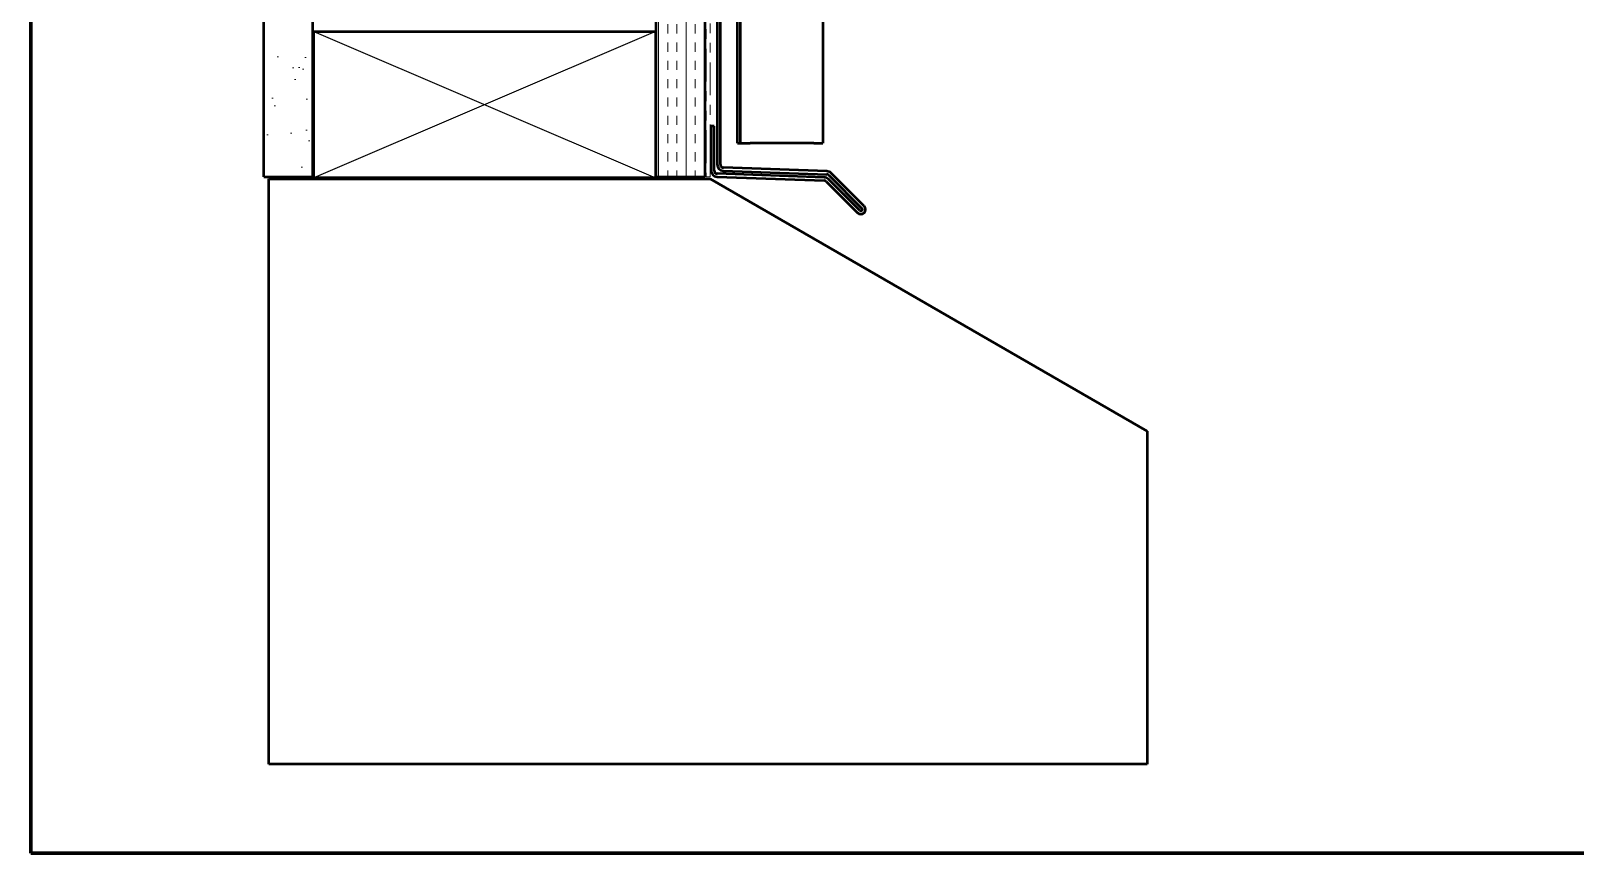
# Model space of a CAD drawing. Header units: inches. Extents: x 0.6 to 46.2, y -1.7 to 21.4.
# Drawn here: x 0.6 to 16.42, y 0.6 to 9.03 of the extents above; entities that cross this region are included whole.
import ezdxf

# ---------------------------------------------------------------- set-up
doc = ezdxf.new("R2010")
doc.units = ezdxf.units.IN
doc.header["$LTSCALE"] = 2
doc.header["$MEASUREMENT"] = 0
doc.linetypes.add('DOUBLE_DASH_CHAIN', pattern=[1.2403, 0.6614, -0.0827, 0.1654, -0.0827, 0.1654, -0.0827])
for name, color, linetype, lineweight in [('Border (ANSI)', 7, 'Continuous', 70), ('Hatch (ANSI)', 7, 'Continuous', 18), ('Sketch Geometry (ANSI)', 7, 'Continuous', 25), ('Visible (ANSI)', 7, 'Continuous', 50)]:
    doc.layers.add(name, color=color, linetype=linetype, lineweight=lineweight)

# ---------------------------------------------------------------- blocks, each defined once
blk = doc.blocks.new('Borders ATAS A Border')
at = {"layer": 'Border (ANSI)'}
for p, q in [((0.3, 10.7), (0.3, 0.3)), ((0.3, 0.3), (16.7, 0.3))]:
    blk.add_line(p, q, dxfattribs=at)

msp = doc.modelspace()

# ---------------------------------------------------------------- hatches: boundary and pattern name
at = {"layer": 'Hatch (ANSI)', "true_color": 0x804000}
h = msp.add_hatch(dxfattribs=at)
h.set_pattern_fill('AR-SAND', color=36, scale=0.25, angle=45, style=0)
h.paths.add_polyline_path([(3.48774, 18.87685), (3.48774, 7.53092), (2.98774, 7.53092), (2.98774, 18.87685)])
h = msp.add_hatch(dxfattribs=at)
h.set_pattern_fill('INSUL', color=36, scale=0.75, angle=90, style=0)
h.paths.add_polyline_path([(7.50774, 18.87685), (7.50774, 7.53092), (7.00774, 7.53092), (7.00774, 18.87685)])

# ---------------------------------------------------------------- linework, layer by layer
at = {"layer": 'Sketch Geometry (ANSI)', "color": 36, "true_color": 0x804000}
for p, q in [((3.49774, 9.02092), (6.99774, 7.52092)), ((6.99774, 9.02092), (3.49774, 7.52092))]:
    msp.add_line(p, q, dxfattribs=at)
at = {"layer": 'Visible (ANSI)', "color": 36, "true_color": 0x804000}
for p, q in [((2.98774, 7.53092), (2.98774, 18.87685)), ((3.48774, 7.53092), (3.48774, 18.87685)), ((7.00774, 7.53092), (7.00774, 18.87685)), ((7.50774, 7.53092), (7.50774, 18.87685)), ((3.49774, 7.52092), (3.49774, 9.02092)), ((3.49774, 9.02092), (6.99774, 9.02092)), ((6.99774, 9.02092), (6.99774, 7.52092)), ((2.98774, 7.53092), (3.48774, 7.53092)), ((6.99774, 7.52092), (3.49774, 7.52092)), ((7.00774, 7.53092), (7.50774, 7.53092))]:
    msp.add_line(p, q, dxfattribs=at)
at = {"layer": 'Visible (ANSI)', "color": 30, "linetype": 'DOUBLE_DASH_CHAIN', "lineweight": 18, "ltscale": 0.254104, "true_color": 0xff8000}
for p, q in [((7.51774, 18.87685), (7.51774, 7.53092)), ((7.55774, 7.53092), (7.55774, 18.87685))]:
    msp.add_line(p, q, dxfattribs=at)
at = {"layer": 'Visible (ANSI)', "color": 5, "true_color": 0x0000ff}
for p, q in [((8.71274, 18.87685), (8.71274, 7.87471)), ((7.83774, 7.87471), (7.83774, 14.03721)), ((7.86774, 14.03721), (7.86774, 7.87471)), ((7.83774, 7.87471), (7.86774, 7.87471)), ((7.86774, 7.87471), (7.96902, 7.87471)), ((8.62078, 7.87471), (7.96902, 7.87471)), ((8.62078, 7.87471), (8.71274, 7.87471))]:
    msp.add_line(p, q, dxfattribs=at)
at = {"layer": 'Visible (ANSI)', "color": 1, "true_color": 0xff0000}
for p, q in [((7.63174, 10.61033), (7.63174, 7.65669)), ((7.66374, 7.65669), (7.66374, 10.61033)), ((7.56774, 8.04853), (7.56774, 7.59488)), ((7.59974, 8.04853), (7.56774, 8.04853)), ((7.59974, 7.59488), (7.59974, 8.04853)), ((8.7544, 7.5877), (7.69462, 7.62471)), ((7.6295, 7.53092), (8.72585, 7.49264)), ((8.72697, 7.52462), (7.63062, 7.5629)), ((7.6935, 7.59273), (8.75328, 7.55572)), ((8.74736, 7.48328), (9.069, 7.16165)), ((9.09162, 7.18428), (8.76999, 7.50591)), ((8.77479, 7.54636), (9.11425, 7.2069)), ((9.13688, 7.22953), (8.79742, 7.56899))]:
    msp.add_line(p, q, dxfattribs=at)
at = {"layer": 'Visible (ANSI)', "color": 8, "true_color": 0x808080}
for p, q in [((3.03774, 7.51092), (7.55774, 7.51092)), ((3.03774, 1.51092), (3.03774, 7.51092)), ((7.55774, 7.51092), (12.03774, 4.92439)), ((12.03774, 4.92439), (12.03774, 1.51092)), ((12.03774, 1.51092), (3.03774, 1.51092))]:
    msp.add_line(p, q, dxfattribs=at)
at = {"layer": 'Visible (ANSI)', "color": 30, "linetype": 'DOUBLE_DASH_CHAIN', "lineweight": 18, "ltscale": 0.006248, "true_color": 0xff8000}
msp.add_line((7.55774, 7.53092), (7.51774, 7.53092), dxfattribs=at)
at = {"layer": 'Visible (ANSI)', "color": 1, "true_color": 0xff0000}
for centre, radius, start, end in [((7.63174, 7.59488), 0.064, 180, 268), ((7.63174, 7.59488), 0.032, 180, 268), ((7.69574, 7.65669), 0.064, 180, 268), ((7.69574, 7.65669), 0.032, 180, 268), ((8.72474, 7.46066), 0.032, 45, 88), ((8.72474, 7.46066), 0.064, 45, 88), ((8.75216, 7.52374), 0.032, 45, 88), ((8.75216, 7.52374), 0.064, 45, 88), ((9.10294, 7.19559), 0.048, 225, 45), ((9.10294, 7.19559), 0.016, 225, 45)]:
    msp.add_arc(centre, radius, start, end, dxfattribs=at)

# ---------------------------------------------------------------- block references
at = {"xscale": 2, "yscale": 2, "zscale": 2}
msp.add_blockref('Borders ATAS A Border', (0, 0), dxfattribs=at)

doc.saveas('drawing.dxf')
